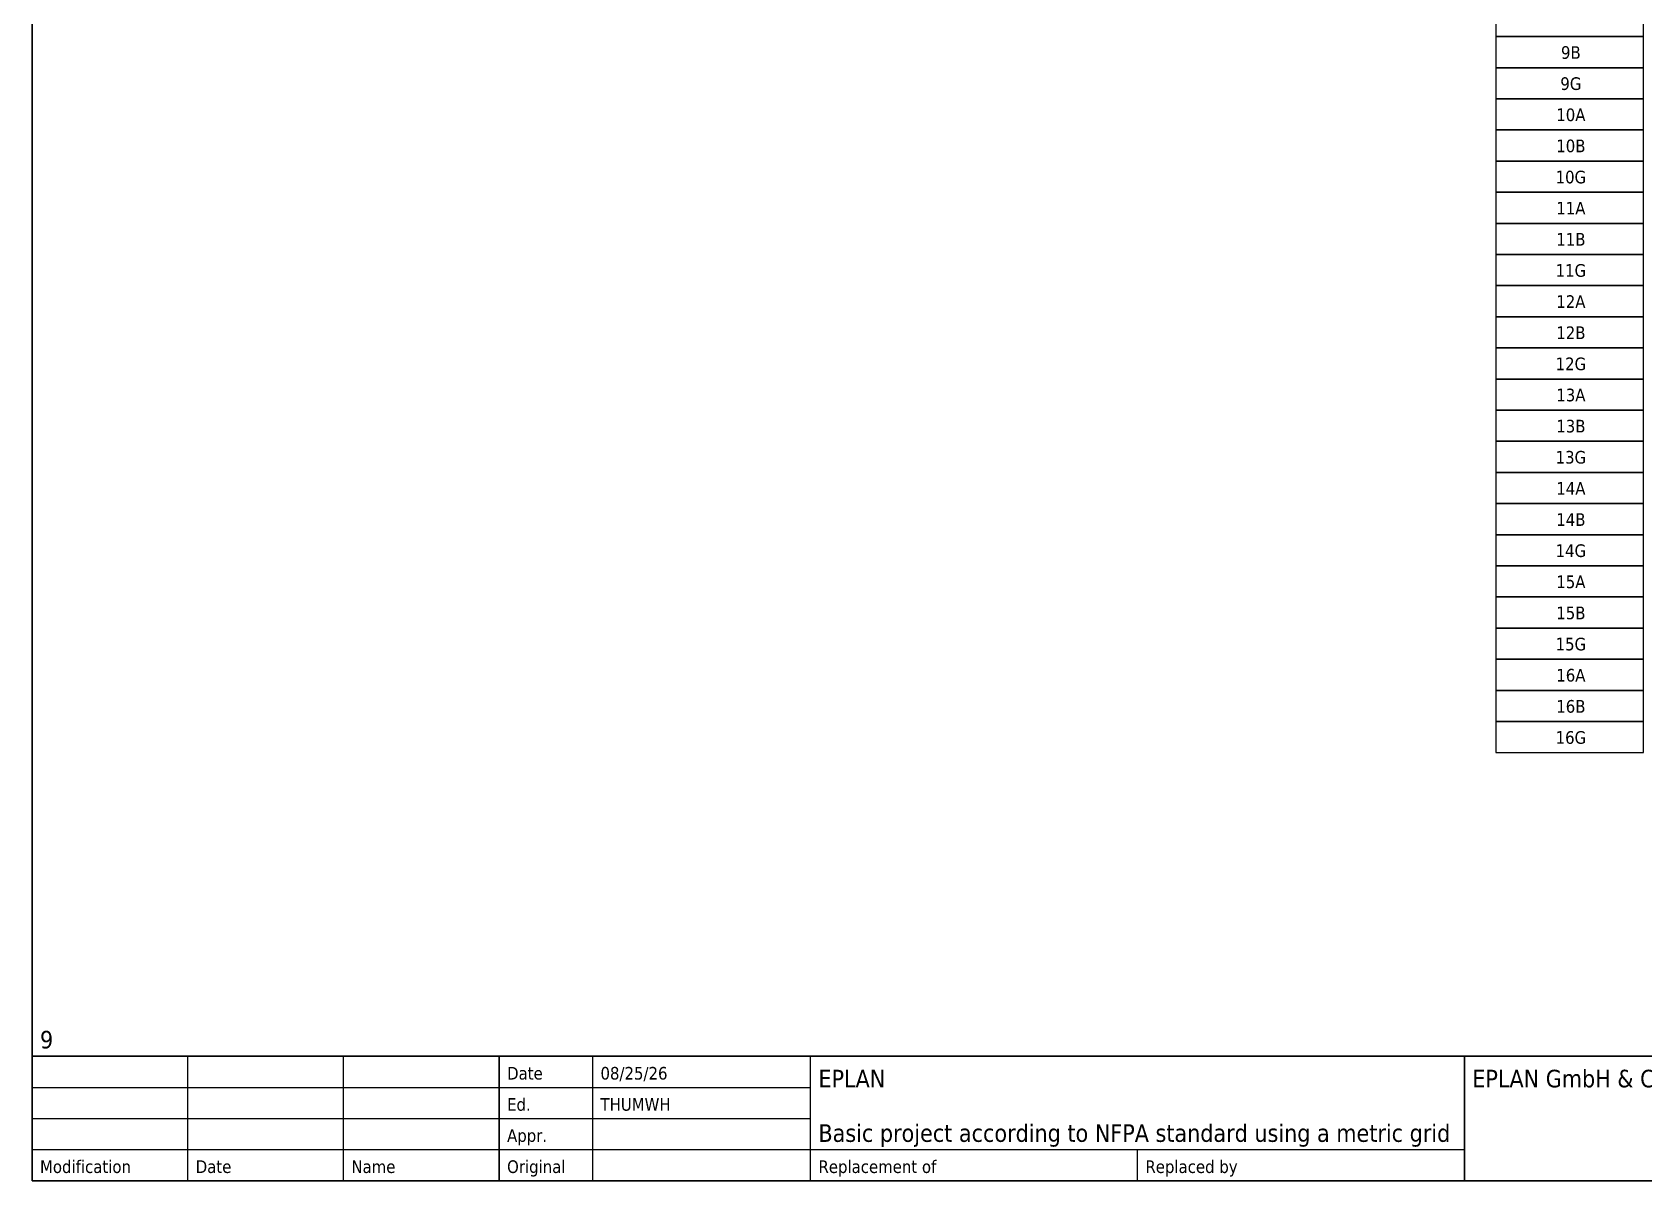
# Model space of a CAD drawing. Header units: millimetres. Extents: x 0 to 1792788, y -13 to 262234.
# Drawn here: x 0 to 207, y 0 to 147.6 of the extents above; entities that cross this region are included whole.
import ezdxf
from ezdxf.enums import TextEntityAlignment as Align

# ---------------------------------------------------------------- set-up
doc = ezdxf.new("R2010")
doc.units = ezdxf.units.MM
for name, color, linetype, lineweight in [('EPLAN201', 7, 'Continuous', 35), ('EPLAN300', 5, 'Continuous', 25), ('EPLAN421', 5, 'Continuous', 35), ('EPLAN433', 251, 'Continuous', 35), ('EPLAN451', 7, 'Continuous', 35), ('EPLAN452', 7, 'Continuous', 35), ('EPLAN453', 7, 'Continuous', 35), ('EPLAN501', 7, 'Continuous', 35)]:
    doc.layers.add(name, color=color, linetype=linetype, lineweight=lineweight)
doc.styles.add('Tahoma', font='')
doc.styles.get('Tahoma').set_extended_font_data('Tahoma')

# ---------------------------------------------------------------- blocks, each defined once
blk = doc.blocks.new('EPLFRAME')
at = {"layer": 'EPLAN201', "linetype": 'Continuous', "lineweight": 35, "ltscale": 4}
for p, q in [((0, 16), (420, 16)), ((60, 0), (60, 16)), ((184, 0), (184, 16))]:
    blk.add_line(p, q, dxfattribs=at)
at = {"layer": 'EPLAN201', "linetype": 'Continuous', "lineweight": 25, "ltscale": 4}
for p, q in [((20, 0), (20, 16)), ((40, 0), (40, 16)), ((72, 0), (72, 16)), ((100, 0), (100, 16)), ((0, 12), (100, 12)), ((0, 8), (100, 8)), ((0, 4), (184, 4)), ((142, 0), (142, 4))]:
    blk.add_line(p, q, dxfattribs=at)
at = {"layer": 'EPLAN201', "linetype": 'Continuous', "lineweight": 35, "ltscale": 4}
blk.add_lwpolyline([(0, 0), (420, 0), (420, 297), (0, 297)], close=True, dxfattribs=at)
at = {"layer": 'EPLAN201', "color": 7, "style": 'Tahoma'}
for s, height, p in [('Date', 1.625, (61, 13)), ('Ed.', 1.625, (61, 9)), ('Appr.', 1.625, (61, 5)), ('Modification', 1.6254, (1, 1)), ('Date', 1.625, (21, 1)), ('Name', 1.625, (41, 1)), ('Original', 1.625, (61, 1)), ('Replacement of', 1.6254, (101, 1)), ('Replaced by', 1.6254, (143, 1))]:
    blk.add_text(s, height=height, dxfattribs=at).set_placement(p)
at = {"layer": 'EPLAN451', "color": 7, "style": 'Tahoma'}
for tag, p, height in [('14_10014', (101, 12), 2.26), ('14_10015', (185, 12), 2.26), ('14_10011', (101, 5), 2.26), ('14_10013', (332, 5), 1.63), ('14_10151', (73, 1), 1.63), ('14_10300', (415, 1), 1.63)]:
    blk.add_attdef(tag, p, '', height=height, dxfattribs=at)
blk.add_attdef('4_25020', text='', height=1.63, dxfattribs=at).set_placement((413, 1), align=Align.RIGHT)
at = {"layer": 'EPLAN452', "color": 7, "style": 'Tahoma'}
for tag, p, height in [('4_11041', (1, 17), 2.26), ('4_11071[1]', (1, 13), 1.63), ('4_11074[1]', (21, 13), 1.63), ('4_11070[1]', (41, 13), 1.63), ('4_11024', (73, 13), 1.63), ('4_20132_1001', (374, 13), 1.63), ('4_11011', (231, 12), 2.26), ('4_11030', (301, 12), 2.26), ('4_11071[2]', (1, 9), 1.63), ('4_11074[2]', (21, 9), 1.63), ('4_11070[2]', (41, 9), 1.63), ('4_11022', (73, 9), 1.63), ('4_20134_1001', (374, 9), 1.63), ('4_11071[3]', (1, 5), 1.63), ('4_11074[3]', (21, 5), 1.63), ('4_11070[3]', (41, 5), 1.63), ('4_11080', (73, 5), 1.63), ('4_11059', (301, 5), 1.63)]:
    blk.add_attdef(tag, p, '', height=height, dxfattribs=at)
for tag, height, p in [('4_11040', 2.26, (419, 17)), ('4_11000', 1.63, (419, 5)), ('4_11085', 1.63, (141, 1)), ('4_11086', 1.63, (183, 1))]:
    blk.add_attdef(tag, text='', height=height, dxfattribs=at).set_placement(p, align=Align.RIGHT)
at = {"layer": 'EPLAN453', "color": 7, "style": 'Tahoma'}
for tag, p in [('53_19005_1', (21, 293)), ('53_19005', (63, 293)), ('53_19005_8', (105, 293)), ('53_19005_6', (147, 293)), ('53_19005_7', (189, 293)), ('53_19005_9', (231, 293)), ('53_19005_3', (273, 293)), ('53_19005_2', (315, 293)), ('53_19005_4', (357, 293)), ('53_19005_5', (399, 293))]:
    blk.add_attdef(tag, text='', height=1.35, dxfattribs=at).set_placement(p, align=Align.BOTTOM_CENTER)
blk = doc.blocks.new('EPLSYM_LibrarySPECIAL_en_US_Symbol427_Variant5_Placement1_17')
at = {"layer": 'EPLAN421', "color": 5, "style": 'Tahoma'}
for tag, p in [('17_20029[1]', (-0.9525, 3.335)), ('17_20029[2]', (20.0025, 3.335))]:
    blk.add_attdef(tag, text='', height=1.1739, dxfattribs=at).set_placement(p, align=Align.BOTTOM_RIGHT)
at = {"layer": 'EPLAN433', "color": 251, "style": 'Tahoma'}
blk.add_attdef('17_20406_1', text='', height=1.6254, dxfattribs=at).set_placement((0.9525, 1.5875), align=Align.BOTTOM_RIGHT)
blk.add_attdef('17_20406', text='', height=1.6254, dxfattribs=at).set_placement((0.9525, 1.5875), align=Align.BOTTOM_LEFT)
blk = doc.blocks.new('EPLSYM_LibrarySPECIAL_en_US_Symbol427_Variant5_Placement1_18')
at = {"layer": 'EPLAN421', "color": 5, "style": 'Tahoma'}
for tag, p in [('17_20029[1]', (-0.9525, 3.335)), ('17_20029[2]', (20.0025, 3.335))]:
    blk.add_attdef(tag, text='', height=1.1739, dxfattribs=at).set_placement(p, align=Align.BOTTOM_RIGHT)
at = {"layer": 'EPLAN433', "color": 251, "style": 'Tahoma'}
blk.add_attdef('17_20406_1', text='', height=1.6254, dxfattribs=at).set_placement((0.9525, 1.5875), align=Align.BOTTOM_RIGHT)
blk.add_attdef('17_20406', text='', height=1.6254, dxfattribs=at).set_placement((0.9525, 1.5875), align=Align.BOTTOM_LEFT)
blk = doc.blocks.new('EPLSYM_LibrarySPECIAL_en_US_Symbol427_Variant5_Placement1_19')
at = {"layer": 'EPLAN421', "color": 5, "style": 'Tahoma'}
for tag, p in [('17_20029[1]', (-0.9525, 3.335)), ('17_20029[2]', (20.0025, 3.335))]:
    blk.add_attdef(tag, text='', height=1.1739, dxfattribs=at).set_placement(p, align=Align.BOTTOM_RIGHT)
at = {"layer": 'EPLAN433', "color": 251, "style": 'Tahoma'}
blk.add_attdef('17_20406_1', text='', height=1.6254, dxfattribs=at).set_placement((0.9525, 1.5875), align=Align.BOTTOM_RIGHT)
blk.add_attdef('17_20406', text='', height=1.6254, dxfattribs=at).set_placement((0.9525, 1.5875), align=Align.BOTTOM_LEFT)
blk = doc.blocks.new('EPLSYM_LibrarySPECIAL_en_US_Symbol427_Variant5_Placement1_20')
at = {"layer": 'EPLAN421', "color": 5, "style": 'Tahoma'}
for tag, p in [('17_20029[1]', (-0.9525, 3.335)), ('17_20029[2]', (20.0025, 3.335))]:
    blk.add_attdef(tag, text='', height=1.1739, dxfattribs=at).set_placement(p, align=Align.BOTTOM_RIGHT)
at = {"layer": 'EPLAN433', "color": 251, "style": 'Tahoma'}
blk.add_attdef('17_20406_1', text='', height=1.6254, dxfattribs=at).set_placement((0.9525, 1.5875), align=Align.BOTTOM_RIGHT)
blk.add_attdef('17_20406', text='', height=1.6254, dxfattribs=at).set_placement((0.9525, 1.5875), align=Align.BOTTOM_LEFT)
blk = doc.blocks.new('EPLSYM_LibrarySPECIAL_en_US_Symbol427_Variant5_Placement1_21')
at = {"layer": 'EPLAN421', "color": 5, "style": 'Tahoma'}
for tag, p in [('17_20029[1]', (-0.9525, 3.335)), ('17_20029[2]', (20.0025, 3.335))]:
    blk.add_attdef(tag, text='', height=1.1739, dxfattribs=at).set_placement(p, align=Align.BOTTOM_RIGHT)
at = {"layer": 'EPLAN433', "color": 251, "style": 'Tahoma'}
blk.add_attdef('17_20406_1', text='', height=1.6254, dxfattribs=at).set_placement((0.9525, 1.5875), align=Align.BOTTOM_RIGHT)
blk.add_attdef('17_20406', text='', height=1.6254, dxfattribs=at).set_placement((0.9525, 1.5875), align=Align.BOTTOM_LEFT)
blk = doc.blocks.new('EPLSYM_LibrarySPECIAL_en_US_Symbol427_Variant5_Placement1_22')
at = {"layer": 'EPLAN421', "color": 5, "style": 'Tahoma'}
for tag, p in [('17_20029[1]', (-0.9525, 3.335)), ('17_20029[2]', (20.0025, 3.335))]:
    blk.add_attdef(tag, text='', height=1.1739, dxfattribs=at).set_placement(p, align=Align.BOTTOM_RIGHT)
at = {"layer": 'EPLAN433', "color": 251, "style": 'Tahoma'}
blk.add_attdef('17_20406_1', text='', height=1.6254, dxfattribs=at).set_placement((0.9525, 1.5875), align=Align.BOTTOM_RIGHT)
blk.add_attdef('17_20406', text='', height=1.6254, dxfattribs=at).set_placement((0.9525, 1.5875), align=Align.BOTTOM_LEFT)
blk = doc.blocks.new('EPLSYM_LibrarySPECIAL_en_US_Symbol427_Variant5_Placement1_23')
at = {"layer": 'EPLAN421', "color": 5, "style": 'Tahoma'}
for tag, p in [('17_20029[1]', (-0.9525, 3.335)), ('17_20029[2]', (20.0025, 3.335))]:
    blk.add_attdef(tag, text='', height=1.1739, dxfattribs=at).set_placement(p, align=Align.BOTTOM_RIGHT)
at = {"layer": 'EPLAN433', "color": 251, "style": 'Tahoma'}
blk.add_attdef('17_20406_1', text='', height=1.6254, dxfattribs=at).set_placement((0.9525, 1.5875), align=Align.BOTTOM_RIGHT)
blk.add_attdef('17_20406', text='', height=1.6254, dxfattribs=at).set_placement((0.9525, 1.5875), align=Align.BOTTOM_LEFT)
blk = doc.blocks.new('EPLSYM_LibrarySPECIAL_en_US_Symbol427_Variant5_Placement1_24')
at = {"layer": 'EPLAN421', "color": 5, "style": 'Tahoma'}
for tag, p in [('17_20029[1]', (-0.9525, 3.335)), ('17_20029[2]', (20.0025, 3.335))]:
    blk.add_attdef(tag, text='', height=1.1739, dxfattribs=at).set_placement(p, align=Align.BOTTOM_RIGHT)
at = {"layer": 'EPLAN433', "color": 251, "style": 'Tahoma'}
blk.add_attdef('17_20406_1', text='', height=1.6254, dxfattribs=at).set_placement((0.9525, 1.5875), align=Align.BOTTOM_RIGHT)
blk.add_attdef('17_20406', text='', height=1.6254, dxfattribs=at).set_placement((0.9525, 1.5875), align=Align.BOTTOM_LEFT)
blk = doc.blocks.new('EPLSYM_LibrarySPECIAL_en_US_Symbol427_Variant5_Placement1_25')
at = {"layer": 'EPLAN421', "color": 5, "style": 'Tahoma'}
for tag, p in [('17_20029[1]', (-0.9525, 3.335)), ('17_20029[2]', (20.0025, 3.335))]:
    blk.add_attdef(tag, text='', height=1.1739, dxfattribs=at).set_placement(p, align=Align.BOTTOM_RIGHT)
at = {"layer": 'EPLAN433', "color": 251, "style": 'Tahoma'}
blk.add_attdef('17_20406_1', text='', height=1.6254, dxfattribs=at).set_placement((0.9525, 1.5875), align=Align.BOTTOM_RIGHT)
blk.add_attdef('17_20406', text='', height=1.6254, dxfattribs=at).set_placement((0.9525, 1.5875), align=Align.BOTTOM_LEFT)
blk = doc.blocks.new('EPLSYM_LibrarySPECIAL_en_US_Symbol427_Variant5_Placement1_26')
at = {"layer": 'EPLAN421', "color": 5, "style": 'Tahoma'}
for tag, p in [('17_20029[1]', (-0.9525, 3.335)), ('17_20029[2]', (20.0025, 3.335))]:
    blk.add_attdef(tag, text='', height=1.1739, dxfattribs=at).set_placement(p, align=Align.BOTTOM_RIGHT)
at = {"layer": 'EPLAN433', "color": 251, "style": 'Tahoma'}
blk.add_attdef('17_20406_1', text='', height=1.6254, dxfattribs=at).set_placement((0.9525, 1.5875), align=Align.BOTTOM_RIGHT)
blk.add_attdef('17_20406', text='', height=1.6254, dxfattribs=at).set_placement((0.9525, 1.5875), align=Align.BOTTOM_LEFT)
blk = doc.blocks.new('EPLSYM_LibrarySPECIAL_en_US_Symbol427_Variant5_Placement1_27')
at = {"layer": 'EPLAN421', "color": 5, "style": 'Tahoma'}
for tag, p in [('17_20029[1]', (-0.9525, 3.335)), ('17_20029[2]', (20.0025, 3.335))]:
    blk.add_attdef(tag, text='', height=1.1739, dxfattribs=at).set_placement(p, align=Align.BOTTOM_RIGHT)
at = {"layer": 'EPLAN433', "color": 251, "style": 'Tahoma'}
blk.add_attdef('17_20406_1', text='', height=1.6254, dxfattribs=at).set_placement((0.9525, 1.5875), align=Align.BOTTOM_RIGHT)
blk.add_attdef('17_20406', text='', height=1.6254, dxfattribs=at).set_placement((0.9525, 1.5875), align=Align.BOTTOM_LEFT)
blk = doc.blocks.new('EPLSYM_LibrarySPECIAL_en_US_Symbol427_Variant5_Placement1_28')
at = {"layer": 'EPLAN421', "color": 5, "style": 'Tahoma'}
for tag, p in [('17_20029[1]', (-0.9525, 3.335)), ('17_20029[2]', (20.0025, 3.335))]:
    blk.add_attdef(tag, text='', height=1.1739, dxfattribs=at).set_placement(p, align=Align.BOTTOM_RIGHT)
at = {"layer": 'EPLAN433', "color": 251, "style": 'Tahoma'}
blk.add_attdef('17_20406_1', text='', height=1.6254, dxfattribs=at).set_placement((0.9525, 1.5875), align=Align.BOTTOM_RIGHT)
blk.add_attdef('17_20406', text='', height=1.6254, dxfattribs=at).set_placement((0.9525, 1.5875), align=Align.BOTTOM_LEFT)
blk = doc.blocks.new('EPLSYM_LibrarySPECIAL_en_US_Symbol427_Variant5_Placement1_29')
at = {"layer": 'EPLAN421', "color": 5, "style": 'Tahoma'}
for tag, p in [('17_20029[1]', (-0.9525, 3.335)), ('17_20029[2]', (20.0025, 3.335))]:
    blk.add_attdef(tag, text='', height=1.1739, dxfattribs=at).set_placement(p, align=Align.BOTTOM_RIGHT)
at = {"layer": 'EPLAN433', "color": 251, "style": 'Tahoma'}
blk.add_attdef('17_20406_1', text='', height=1.6254, dxfattribs=at).set_placement((0.9525, 1.5875), align=Align.BOTTOM_RIGHT)
blk.add_attdef('17_20406', text='', height=1.6254, dxfattribs=at).set_placement((0.9525, 1.5875), align=Align.BOTTOM_LEFT)
blk = doc.blocks.new('EPLSYM_LibrarySPECIAL_en_US_Symbol427_Variant5_Placement1_30')
at = {"layer": 'EPLAN421', "color": 5, "style": 'Tahoma'}
for tag, p in [('17_20029[1]', (-0.9525, 3.335)), ('17_20029[2]', (20.0025, 3.335))]:
    blk.add_attdef(tag, text='', height=1.1739, dxfattribs=at).set_placement(p, align=Align.BOTTOM_RIGHT)
at = {"layer": 'EPLAN433', "color": 251, "style": 'Tahoma'}
blk.add_attdef('17_20406_1', text='', height=1.6254, dxfattribs=at).set_placement((0.9525, 1.5875), align=Align.BOTTOM_RIGHT)
blk.add_attdef('17_20406', text='', height=1.6254, dxfattribs=at).set_placement((0.9525, 1.5875), align=Align.BOTTOM_LEFT)
blk = doc.blocks.new('EPLSYM_LibrarySPECIAL_en_US_Symbol427_Variant5_Placement1_31')
at = {"layer": 'EPLAN421', "color": 5, "style": 'Tahoma'}
for tag, p in [('17_20029[1]', (-0.9525, 3.335)), ('17_20029[2]', (20.0025, 3.335))]:
    blk.add_attdef(tag, text='', height=1.1739, dxfattribs=at).set_placement(p, align=Align.BOTTOM_RIGHT)
at = {"layer": 'EPLAN433', "color": 251, "style": 'Tahoma'}
blk.add_attdef('17_20406_1', text='', height=1.6254, dxfattribs=at).set_placement((0.9525, 1.5875), align=Align.BOTTOM_RIGHT)
blk.add_attdef('17_20406', text='', height=1.6254, dxfattribs=at).set_placement((0.9525, 1.5875), align=Align.BOTTOM_LEFT)
blk = doc.blocks.new('EPLSYM_LibrarySPECIAL_en_US_Symbol427_Variant5_Placement1_39')
at = {"layer": 'EPLAN421', "color": 5, "style": 'Tahoma'}
for tag, p in [('17_20029[1]', (-0.9525, 3.335)), ('17_20029[2]', (20.0025, 3.335))]:
    blk.add_attdef(tag, text='', height=1.1739, dxfattribs=at).set_placement(p, align=Align.BOTTOM_RIGHT)
at = {"layer": 'EPLAN433', "color": 251, "style": 'Tahoma'}
blk.add_attdef('17_20406_1', text='', height=1.6254, dxfattribs=at).set_placement((0.9525, 1.5875), align=Align.BOTTOM_RIGHT)
blk.add_attdef('17_20406', text='', height=1.6254, dxfattribs=at).set_placement((0.9525, 1.5875), align=Align.BOTTOM_LEFT)
blk = doc.blocks.new('EPLSYM_LibrarySPECIAL_en_US_Symbol427_Variant5_Placement1_40')
at = {"layer": 'EPLAN421', "color": 5, "style": 'Tahoma'}
for tag, p in [('17_20029[1]', (-0.9525, 3.335)), ('17_20029[2]', (20.0025, 3.335))]:
    blk.add_attdef(tag, text='', height=1.1739, dxfattribs=at).set_placement(p, align=Align.BOTTOM_RIGHT)
at = {"layer": 'EPLAN433', "color": 251, "style": 'Tahoma'}
blk.add_attdef('17_20406_1', text='', height=1.6254, dxfattribs=at).set_placement((0.9525, 1.5875), align=Align.BOTTOM_RIGHT)
blk.add_attdef('17_20406', text='', height=1.6254, dxfattribs=at).set_placement((0.9525, 1.5875), align=Align.BOTTOM_LEFT)
blk = doc.blocks.new('EPLSYM_LibrarySPECIAL_en_US_Symbol427_Variant5_Placement1_42')
at = {"layer": 'EPLAN421', "color": 5, "style": 'Tahoma'}
for tag, p in [('17_20029[1]', (-0.9525, 3.335)), ('17_20029[2]', (20.0025, 3.335))]:
    blk.add_attdef(tag, text='', height=1.1739, dxfattribs=at).set_placement(p, align=Align.BOTTOM_RIGHT)
at = {"layer": 'EPLAN433', "color": 251, "style": 'Tahoma'}
blk.add_attdef('17_20406_1', text='', height=1.6254, dxfattribs=at).set_placement((0.9525, 1.5875), align=Align.BOTTOM_RIGHT)
blk.add_attdef('17_20406', text='', height=1.6254, dxfattribs=at).set_placement((0.9525, 1.5875), align=Align.BOTTOM_LEFT)
blk = doc.blocks.new('EPLSYM_LibrarySPECIAL_en_US_Symbol427_Variant5_Placement1_43')
at = {"layer": 'EPLAN421', "color": 5, "style": 'Tahoma'}
for tag, p in [('17_20029[1]', (-0.9525, 3.335)), ('17_20029[2]', (20.0025, 3.335))]:
    blk.add_attdef(tag, text='', height=1.1739, dxfattribs=at).set_placement(p, align=Align.BOTTOM_RIGHT)
at = {"layer": 'EPLAN433', "color": 251, "style": 'Tahoma'}
blk.add_attdef('17_20406_1', text='', height=1.6254, dxfattribs=at).set_placement((0.9525, 1.5875), align=Align.BOTTOM_RIGHT)
blk.add_attdef('17_20406', text='', height=1.6254, dxfattribs=at).set_placement((0.9525, 1.5875), align=Align.BOTTOM_LEFT)
blk = doc.blocks.new('EPLSYM_LibrarySPECIAL_en_US_Symbol427_Variant5_Placement1_44')
at = {"layer": 'EPLAN421', "color": 5, "style": 'Tahoma'}
for tag, p in [('17_20029[1]', (-0.9525, 3.335)), ('17_20029[2]', (20.0025, 3.335))]:
    blk.add_attdef(tag, text='', height=1.1739, dxfattribs=at).set_placement(p, align=Align.BOTTOM_RIGHT)
at = {"layer": 'EPLAN433', "color": 251, "style": 'Tahoma'}
blk.add_attdef('17_20406_1', text='', height=1.6254, dxfattribs=at).set_placement((0.9525, 1.5875), align=Align.BOTTOM_RIGHT)
blk.add_attdef('17_20406', text='', height=1.6254, dxfattribs=at).set_placement((0.9525, 1.5875), align=Align.BOTTOM_LEFT)
blk = doc.blocks.new('EPLSYM_LibrarySPECIAL_en_US_Symbol427_Variant5_Placement1_45')
at = {"layer": 'EPLAN421', "color": 5, "style": 'Tahoma'}
for tag, p in [('17_20029[1]', (-0.9525, 3.335)), ('17_20029[2]', (20.0025, 3.335))]:
    blk.add_attdef(tag, text='', height=1.1739, dxfattribs=at).set_placement(p, align=Align.BOTTOM_RIGHT)
at = {"layer": 'EPLAN433', "color": 251, "style": 'Tahoma'}
blk.add_attdef('17_20406_1', text='', height=1.6254, dxfattribs=at).set_placement((0.9525, 1.5875), align=Align.BOTTOM_RIGHT)
blk.add_attdef('17_20406', text='', height=1.6254, dxfattribs=at).set_placement((0.9525, 1.5875), align=Align.BOTTOM_LEFT)
blk = doc.blocks.new('EPLSYM_LibrarySPECIAL_en_US_Symbol427_Variant5_Placement1_46')
at = {"layer": 'EPLAN421', "color": 5, "style": 'Tahoma'}
for tag, p in [('17_20029[1]', (-0.9525, 3.335)), ('17_20029[2]', (20.0025, 3.335))]:
    blk.add_attdef(tag, text='', height=1.1739, dxfattribs=at).set_placement(p, align=Align.BOTTOM_RIGHT)
at = {"layer": 'EPLAN433', "color": 251, "style": 'Tahoma'}
blk.add_attdef('17_20406_1', text='', height=1.6254, dxfattribs=at).set_placement((0.9525, 1.5875), align=Align.BOTTOM_RIGHT)
blk.add_attdef('17_20406', text='', height=1.6254, dxfattribs=at).set_placement((0.9525, 1.5875), align=Align.BOTTOM_LEFT)
blk = doc.blocks.new('EPLSYM_LibrarySPECIAL_en_US_Symbol427_Variant5_Placement1_47')
at = {"layer": 'EPLAN421', "color": 5, "style": 'Tahoma'}
for tag, p in [('17_20029[1]', (-0.9525, 3.335)), ('17_20029[2]', (20.0025, 3.335))]:
    blk.add_attdef(tag, text='', height=1.1739, dxfattribs=at).set_placement(p, align=Align.BOTTOM_RIGHT)
at = {"layer": 'EPLAN433', "color": 251, "style": 'Tahoma'}
blk.add_attdef('17_20406_1', text='', height=1.6254, dxfattribs=at).set_placement((0.9525, 1.5875), align=Align.BOTTOM_RIGHT)
blk.add_attdef('17_20406', text='', height=1.6254, dxfattribs=at).set_placement((0.9525, 1.5875), align=Align.BOTTOM_LEFT)

msp = doc.modelspace()

# ---------------------------------------------------------------- linework, layer by layer
at = {"layer": 'EPLAN300', "lineweight": 25, "ltscale": 4}
for points in [[(188, 147), (207, 147), (207, 151), (188, 151)], [(188, 143), (207, 143), (207, 147), (188, 147)], [(188, 135), (207, 135), (207, 139), (188, 139)], [(188, 131), (207, 131), (207, 135), (188, 135)], [(188, 123), (207, 123), (207, 127), (188, 127)], [(188, 119), (207, 119), (207, 123), (188, 123)], [(188, 111), (207, 111), (207, 115), (188, 115)], [(188, 107), (207, 107), (207, 111), (188, 111)], [(188, 99), (207, 99), (207, 103), (188, 103)], [(188, 95), (207, 95), (207, 99), (188, 99)], [(188, 87), (207, 87), (207, 91), (188, 91)], [(188, 83), (207, 83), (207, 87), (188, 87)], [(188, 75), (207, 75), (207, 79), (188, 79)], [(188, 71), (207, 71), (207, 75), (188, 75)], [(188, 63), (207, 63), (207, 67), (188, 67)], [(188, 59), (207, 59), (207, 63), (188, 63)]]:
    msp.add_lwpolyline(points, close=True, dxfattribs=at)
at = {"layer": 'EPLAN300', "color": 3, "lineweight": 25, "ltscale": 4}
for points in [[(188, 139), (207, 139), (207, 143), (188, 143)], [(188, 127), (207, 127), (207, 131), (188, 131)], [(188, 115), (207, 115), (207, 119), (188, 119)], [(188, 103), (207, 103), (207, 107), (188, 107)], [(188, 91), (207, 91), (207, 95), (188, 95)], [(188, 79), (207, 79), (207, 83), (188, 83)], [(188, 67), (207, 67), (207, 71), (188, 71)], [(188, 55), (207, 55), (207, 59), (188, 59)]]:
    msp.add_lwpolyline(points, close=True, dxfattribs=at)

# ---------------------------------------------------------------- block references
ref = msp.add_blockref('EPLFRAME', (0, 0))
ref.add_attrib('14_10011', 'Basic project according to NFPA standard using a metric grid', (101, 5), dxfattribs={"layer": 'EPLAN451', "color": 7, "height": 2.2575, "style": 'Tahoma'})
ref.add_attrib('4_11041', '9', (1, 17), dxfattribs={"layer": 'EPLAN452', "color": 7, "height": 2.26, "style": 'Tahoma'})
ref.add_attrib('14_10014', 'EPLAN', (101, 12), dxfattribs={"layer": 'EPLAN451', "color": 7, "height": 2.257, "style": 'Tahoma'})
ref.add_attrib('4_11022', 'THUMWH', (73, 9), dxfattribs={"layer": 'EPLAN452', "color": 7, "height": 1.625, "style": 'Tahoma'})
ref.add_attrib('4_11024', '08/25/26', (73, 13), dxfattribs={"layer": 'EPLAN452', "color": 7, "height": 1.625, "style": 'Tahoma'})
ref.add_attrib('14_10015', 'EPLAN GmbH & Co. KG', (185, 12), dxfattribs={"layer": 'EPLAN451', "color": 7, "height": 2.2575, "style": 'Tahoma'})
ref = msp.add_blockref('EPLSYM_LibrarySPECIAL_en_US_Symbol427_Variant5_Placement1_17', (188, 145))
ref.add_attrib('17_20011', '9B', dxfattribs={"layer": 'EPLAN501', "color": 7, "height": 1.625, "style": 'Tahoma'}).set_placement((197.66, 143.65), align=Align.BOTTOM_CENTER)
ref = msp.add_blockref('EPLSYM_LibrarySPECIAL_en_US_Symbol427_Variant5_Placement1_39', (188, 141))
ref.add_attrib('17_20011', '9G', dxfattribs={"layer": 'EPLAN501', "color": 7, "height": 1.625, "style": 'Tahoma'}).set_placement((197.66, 139.65), align=Align.BOTTOM_CENTER)
ref = msp.add_blockref('EPLSYM_LibrarySPECIAL_en_US_Symbol427_Variant5_Placement1_18', (188, 137))
ref.add_attrib('17_20011', '10A', dxfattribs={"layer": 'EPLAN501', "color": 7, "height": 1.625, "style": 'Tahoma'}).set_placement((197.66, 135.65), align=Align.BOTTOM_CENTER)
ref = msp.add_blockref('EPLSYM_LibrarySPECIAL_en_US_Symbol427_Variant5_Placement1_19', (188, 133))
ref.add_attrib('17_20011', '10B', dxfattribs={"layer": 'EPLAN501', "color": 7, "height": 1.625, "style": 'Tahoma'}).set_placement((197.66, 131.65), align=Align.BOTTOM_CENTER)
ref = msp.add_blockref('EPLSYM_LibrarySPECIAL_en_US_Symbol427_Variant5_Placement1_40', (188, 129))
ref.add_attrib('17_20011', '10G', dxfattribs={"layer": 'EPLAN501', "color": 7, "height": 1.625, "style": 'Tahoma'}).set_placement((197.66, 127.65), align=Align.BOTTOM_CENTER)
ref = msp.add_blockref('EPLSYM_LibrarySPECIAL_en_US_Symbol427_Variant5_Placement1_20', (188, 125))
ref.add_attrib('17_20011', '11A', dxfattribs={"layer": 'EPLAN501', "color": 7, "height": 1.625, "style": 'Tahoma'}).set_placement((197.66, 123.65), align=Align.BOTTOM_CENTER)
ref = msp.add_blockref('EPLSYM_LibrarySPECIAL_en_US_Symbol427_Variant5_Placement1_21', (188, 121))
ref.add_attrib('17_20011', '11B', dxfattribs={"layer": 'EPLAN501', "color": 7, "height": 1.625, "style": 'Tahoma'}).set_placement((197.66, 119.65), align=Align.BOTTOM_CENTER)
ref = msp.add_blockref('EPLSYM_LibrarySPECIAL_en_US_Symbol427_Variant5_Placement1_42', (188, 117))
ref.add_attrib('17_20011', '11G', dxfattribs={"layer": 'EPLAN501', "color": 7, "height": 1.625, "style": 'Tahoma'}).set_placement((197.66, 115.65), align=Align.BOTTOM_CENTER)
ref = msp.add_blockref('EPLSYM_LibrarySPECIAL_en_US_Symbol427_Variant5_Placement1_22', (188, 113))
ref.add_attrib('17_20011', '12A', dxfattribs={"layer": 'EPLAN501', "color": 7, "height": 1.625, "style": 'Tahoma'}).set_placement((197.66, 111.65), align=Align.BOTTOM_CENTER)
ref = msp.add_blockref('EPLSYM_LibrarySPECIAL_en_US_Symbol427_Variant5_Placement1_23', (188, 109))
ref.add_attrib('17_20011', '12B', dxfattribs={"layer": 'EPLAN501', "color": 7, "height": 1.625, "style": 'Tahoma'}).set_placement((197.66, 107.65), align=Align.BOTTOM_CENTER)
ref = msp.add_blockref('EPLSYM_LibrarySPECIAL_en_US_Symbol427_Variant5_Placement1_43', (188, 105))
ref.add_attrib('17_20011', '12G', dxfattribs={"layer": 'EPLAN501', "color": 7, "height": 1.625, "style": 'Tahoma'}).set_placement((197.66, 103.65), align=Align.BOTTOM_CENTER)
ref = msp.add_blockref('EPLSYM_LibrarySPECIAL_en_US_Symbol427_Variant5_Placement1_24', (188, 101))
ref.add_attrib('17_20011', '13A', dxfattribs={"layer": 'EPLAN501', "color": 7, "height": 1.625, "style": 'Tahoma'}).set_placement((197.66, 99.65), align=Align.BOTTOM_CENTER)
ref = msp.add_blockref('EPLSYM_LibrarySPECIAL_en_US_Symbol427_Variant5_Placement1_25', (188, 97))
ref.add_attrib('17_20011', '13B', dxfattribs={"layer": 'EPLAN501', "color": 7, "height": 1.625, "style": 'Tahoma'}).set_placement((197.66, 95.65), align=Align.BOTTOM_CENTER)
ref = msp.add_blockref('EPLSYM_LibrarySPECIAL_en_US_Symbol427_Variant5_Placement1_44', (188, 93))
ref.add_attrib('17_20011', '13G', dxfattribs={"layer": 'EPLAN501', "color": 7, "height": 1.625, "style": 'Tahoma'}).set_placement((197.66, 91.65), align=Align.BOTTOM_CENTER)
ref = msp.add_blockref('EPLSYM_LibrarySPECIAL_en_US_Symbol427_Variant5_Placement1_26', (188, 89))
ref.add_attrib('17_20011', '14A', dxfattribs={"layer": 'EPLAN501', "color": 7, "height": 1.625, "style": 'Tahoma'}).set_placement((197.66, 87.65), align=Align.BOTTOM_CENTER)
ref = msp.add_blockref('EPLSYM_LibrarySPECIAL_en_US_Symbol427_Variant5_Placement1_27', (188, 85))
ref.add_attrib('17_20011', '14B', dxfattribs={"layer": 'EPLAN501', "color": 7, "height": 1.625, "style": 'Tahoma'}).set_placement((197.66, 83.65), align=Align.BOTTOM_CENTER)
ref = msp.add_blockref('EPLSYM_LibrarySPECIAL_en_US_Symbol427_Variant5_Placement1_45', (188, 81))
ref.add_attrib('17_20011', '14G', dxfattribs={"layer": 'EPLAN501', "color": 7, "height": 1.625, "style": 'Tahoma'}).set_placement((197.66, 79.65), align=Align.BOTTOM_CENTER)
ref = msp.add_blockref('EPLSYM_LibrarySPECIAL_en_US_Symbol427_Variant5_Placement1_28', (188, 77))
ref.add_attrib('17_20011', '15A', dxfattribs={"layer": 'EPLAN501', "color": 7, "height": 1.625, "style": 'Tahoma'}).set_placement((197.66, 75.65), align=Align.BOTTOM_CENTER)
ref = msp.add_blockref('EPLSYM_LibrarySPECIAL_en_US_Symbol427_Variant5_Placement1_29', (188, 73))
ref.add_attrib('17_20011', '15B', dxfattribs={"layer": 'EPLAN501', "color": 7, "height": 1.625, "style": 'Tahoma'}).set_placement((197.66, 71.65), align=Align.BOTTOM_CENTER)
ref = msp.add_blockref('EPLSYM_LibrarySPECIAL_en_US_Symbol427_Variant5_Placement1_46', (188, 69))
ref.add_attrib('17_20011', '15G', dxfattribs={"layer": 'EPLAN501', "color": 7, "height": 1.625, "style": 'Tahoma'}).set_placement((197.66, 67.65), align=Align.BOTTOM_CENTER)
ref = msp.add_blockref('EPLSYM_LibrarySPECIAL_en_US_Symbol427_Variant5_Placement1_30', (188, 65))
ref.add_attrib('17_20011', '16A', dxfattribs={"layer": 'EPLAN501', "color": 7, "height": 1.625, "style": 'Tahoma'}).set_placement((197.66, 63.65), align=Align.BOTTOM_CENTER)
ref = msp.add_blockref('EPLSYM_LibrarySPECIAL_en_US_Symbol427_Variant5_Placement1_31', (188, 61))
ref.add_attrib('17_20011', '16B', dxfattribs={"layer": 'EPLAN501', "color": 7, "height": 1.625, "style": 'Tahoma'}).set_placement((197.66, 59.65), align=Align.BOTTOM_CENTER)
ref = msp.add_blockref('EPLSYM_LibrarySPECIAL_en_US_Symbol427_Variant5_Placement1_47', (188, 57))
ref.add_attrib('17_20011', '16G', dxfattribs={"layer": 'EPLAN501', "color": 7, "height": 1.625, "style": 'Tahoma'}).set_placement((197.66, 55.65), align=Align.BOTTOM_CENTER)

doc.saveas('drawing.dxf')
